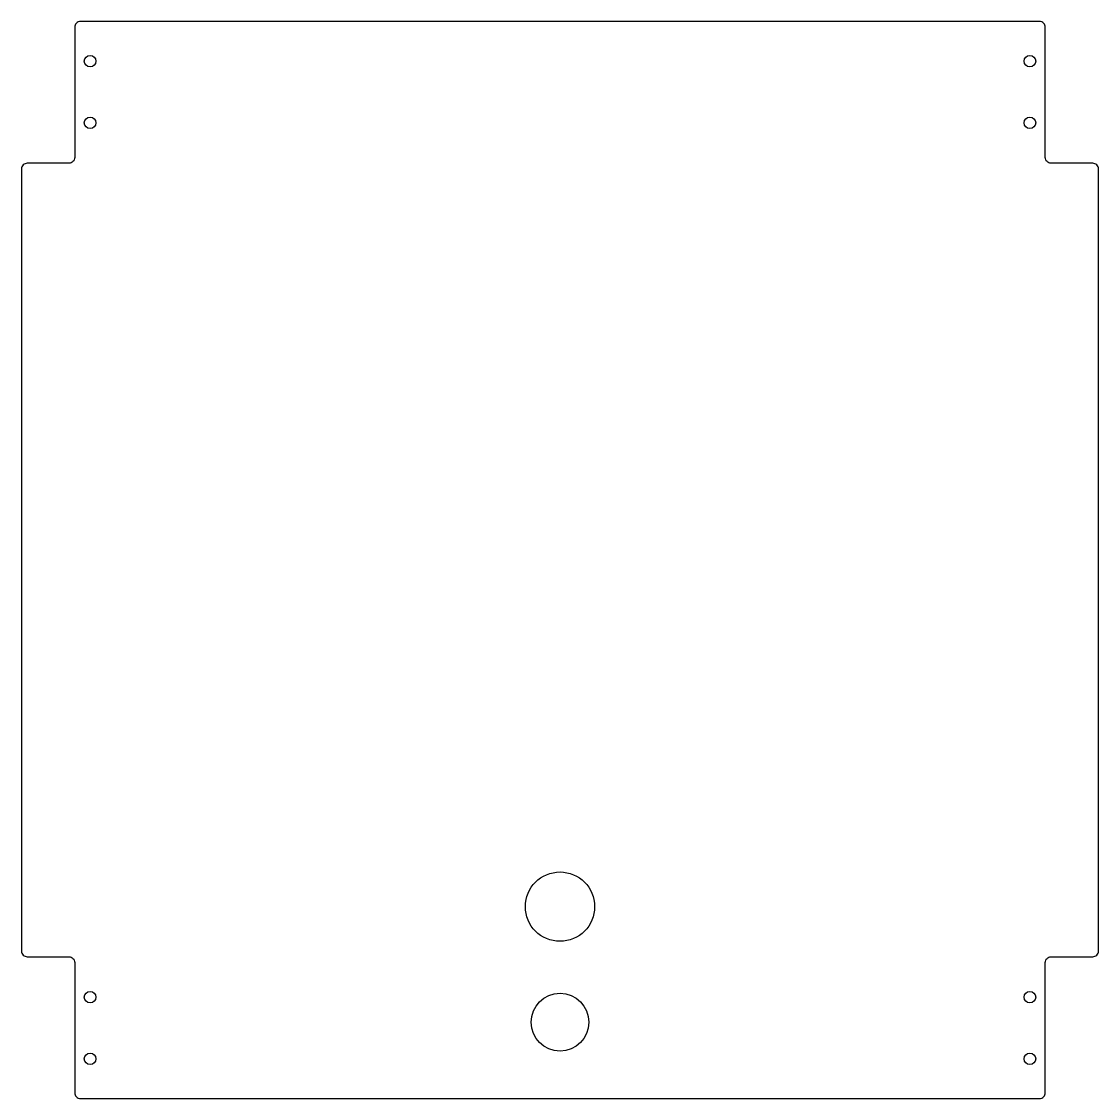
# Model space of a CAD drawing. Header units: millimetres. Extents: x -140 to 140, y -295 to -15.
import ezdxf

# ---------------------------------------------------------------- set-up
doc = ezdxf.new("R2010")
doc.units = ezdxf.units.MM
doc.layers.get('0').update_dxf_attribs({"linetype": 'CONTINUOUS'})

msp = doc.modelspace()

# ---------------------------------------------------------------- linework, layer by layer
msp.add_lwpolyline([(-126, -16.7), (-126, -50.5, -0.414214), (-127.5, -52), (-138.3, -52, 0.414214), (-139.8, -53.5), (-139.8, -256.5, 0.414214), (-138.3, -258), (-127.5, -258, -0.414214), (-126, -259.5), (-126, -293.3, 0.414214), (-124.5, -294.8), (124.5, -294.8, 0.414214), (126, -293.3), (126, -259.5, -0.414214), (127.5, -258), (138.3, -258, 0.414214), (139.8, -256.5), (139.8, -53.5, 0.414214), (138.3, -52), (127.5, -52, -0.414214), (126, -50.5), (126, -16.7, 0.414214), (124.5, -15.2), (-124.5, -15.2, 0.414214)], format="xyb", close=True)
for centre, radius in [((-122, -25.5), 1.5), ((122, -25.5), 1.5), ((-122, -41.5), 1.5), ((122, -41.5), 1.5), ((0, -245), 9), ((-122, -268.5), 1.5), ((0, -275), 7.5), ((122, -268.5), 1.5), ((-122, -284.5), 1.5), ((122, -284.5), 1.5)]:
    msp.add_circle(centre, radius)

doc.saveas('drawing.dxf')
